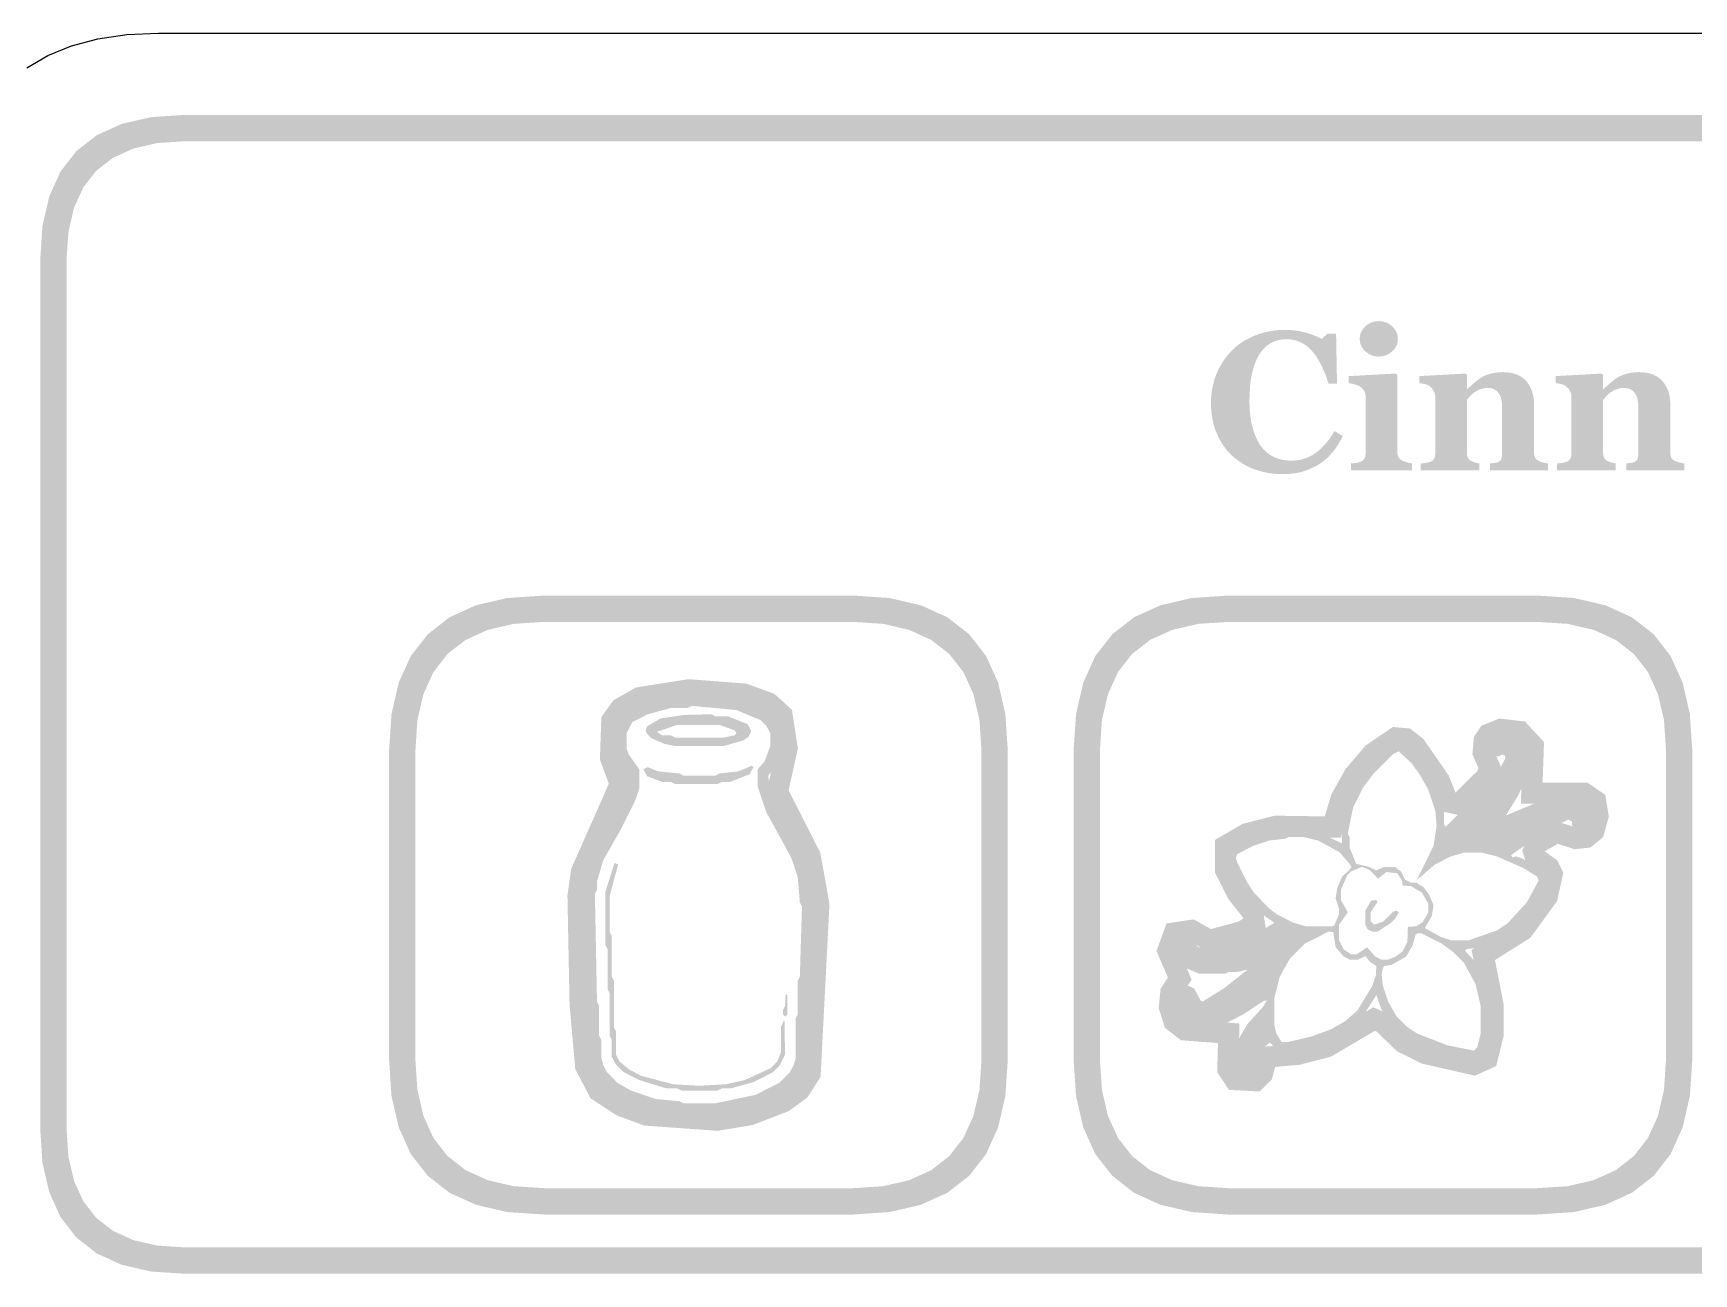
# Model space of a CAD drawing. Header units: millimetres. Extents: x 6 to 441, y 6 to 299.
# Drawn here: x 49.09 to 74.32, y 51.2 to 70.04 of the extents above; entities that cross this region are included whole.
import ezdxf

# ---------------------------------------------------------------- set-up
doc = ezdxf.new("R2010")
doc.units = ezdxf.units.MM
doc.layers.add('CUT', color=1, linetype='Continuous')
doc.layers.add('RASTER', color=7, linetype='Continuous')

msp = doc.modelspace()

# ---------------------------------------------------------------- hatches: boundary and pattern name
at = {"layer": 'RASTER'}
h = msp.add_hatch(color=7, dxfattribs=at)
h.paths.add_polyline_path([(49.2, 66.6), (49.234, 67.116), (49.338, 67.563), (49.509, 67.941), (49.75, 68.25), (50.059, 68.491), (50.438, 68.663), (50.884, 68.766), (51.4, 68.8), (108.6, 68.8), (109.116, 68.766), (109.563, 68.663), (109.941, 68.491), (110.25, 68.25), (110.491, 67.941), (110.663, 67.563), (110.766, 67.116), (110.8, 66.6), (110.8, 53.4), (110.766, 52.884), (110.663, 52.438), (110.491, 52.059), (110.25, 51.75), (109.941, 51.509), (109.563, 51.338), (109.116, 51.234), (108.6, 51.2), (51.4, 51.2), (50.884, 51.234), (50.438, 51.337), (50.059, 51.509), (49.75, 51.75), (49.509, 52.059), (49.338, 52.438), (49.234, 52.884), (49.2, 53.4)])
h.paths.add_polyline_path([(49.6, 66.6), (49.6, 53.4), (49.628, 52.978), (49.713, 52.613), (49.853, 52.303), (50.05, 52.05), (50.303, 51.853), (50.613, 51.712), (50.978, 51.628), (51.4, 51.6), (108.6, 51.6), (109.022, 51.628), (109.387, 51.712), (109.697, 51.853), (109.95, 52.05), (110.147, 52.303), (110.288, 52.613), (110.372, 52.978), (110.4, 53.4), (110.4, 66.6), (110.372, 67.022), (110.288, 67.387), (110.147, 67.697), (109.95, 67.95), (109.697, 68.147), (109.387, 68.288), (109.022, 68.372), (108.6, 68.4), (51.4, 68.4), (50.978, 68.372), (50.613, 68.288), (50.303, 68.147), (50.05, 67.95), (49.853, 67.697), (49.713, 67.387), (49.628, 67.022), (49.6, 66.6)], flags=0)
h = msp.add_hatch(color=7, dxfattribs=at)
h.paths.add_polyline_path([(70.04, 63.4), (69.114, 63.4), (69.114, 63.507), (69.124, 63.508), (69.133, 63.508), (69.142, 63.509), (69.152, 63.51), (69.161, 63.511), (69.17, 63.512), (69.18, 63.513), (69.189, 63.514), (69.198, 63.515), (69.206, 63.517), (69.215, 63.518), (69.223, 63.52), (69.23, 63.522), (69.238, 63.524), (69.245, 63.526), (69.252, 63.529), (69.263, 63.534), (69.273, 63.539), (69.283, 63.544), (69.292, 63.55), (69.299, 63.557), (69.306, 63.564), (69.312, 63.571), (69.318, 63.579), (69.322, 63.588), (69.326, 63.597), (69.329, 63.607), (69.332, 63.618), (69.334, 63.629), (69.335, 63.641), (69.336, 63.653), (69.337, 63.667), (69.337, 64.519), (69.336, 64.532), (69.335, 64.544), (69.333, 64.556), (69.331, 64.567), (69.328, 64.578), (69.323, 64.589), (69.319, 64.599), (69.313, 64.609), (69.307, 64.619), (69.301, 64.628), (69.294, 64.636), (69.287, 64.644), (69.279, 64.652), (69.271, 64.659), (69.263, 64.665), (69.255, 64.671), (69.248, 64.676), (69.24, 64.68), (69.231, 64.684), (69.221, 64.689), (69.211, 64.693), (69.2, 64.697), (69.188, 64.701), (69.175, 64.705), (69.162, 64.709), (69.149, 64.713), (69.136, 64.716), (69.124, 64.718), (69.112, 64.721), (69.1, 64.723), (69.089, 64.724), (69.077, 64.726), (69.077, 64.833), (69.795, 64.871), (69.817, 64.849), (69.817, 63.686), (69.817, 63.673), (69.819, 63.661), (69.82, 63.649), (69.823, 63.638), (69.826, 63.628), (69.829, 63.617), (69.834, 63.608), (69.839, 63.598), (69.845, 63.59), (69.851, 63.582), (69.858, 63.574), (69.866, 63.567), (69.874, 63.561), (69.883, 63.555), (69.892, 63.55), (69.902, 63.545), (69.91, 63.542), (69.917, 63.539), (69.925, 63.536), (69.933, 63.533), (69.941, 63.53), (69.949, 63.527), (69.958, 63.524), (69.967, 63.522), (69.975, 63.519), (69.984, 63.517), (69.993, 63.515), (70.002, 63.513), (70.012, 63.511), (70.021, 63.509), (70.03, 63.508), (70.04, 63.507)])
h.paths.add_polyline_path([(69.826, 65.398), (69.825, 65.371), (69.821, 65.344), (69.814, 65.319), (69.805, 65.295), (69.792, 65.272), (69.778, 65.25), (69.76, 65.228), (69.74, 65.208), (69.718, 65.19), (69.695, 65.174), (69.672, 65.161), (69.647, 65.15), (69.621, 65.141), (69.594, 65.135), (69.566, 65.131), (69.537, 65.13), (69.508, 65.131), (69.48, 65.135), (69.453, 65.141), (69.427, 65.15), (69.402, 65.161), (69.378, 65.174), (69.355, 65.19), (69.333, 65.208), (69.313, 65.228), (69.296, 65.25), (69.281, 65.272), (69.269, 65.295), (69.259, 65.319), (69.253, 65.344), (69.249, 65.371), (69.247, 65.398), (69.249, 65.425), (69.253, 65.452), (69.259, 65.477), (69.269, 65.501), (69.281, 65.525), (69.296, 65.547), (69.313, 65.568), (69.333, 65.588), (69.355, 65.607), (69.378, 65.623), (69.402, 65.637), (69.427, 65.648), (69.453, 65.656), (69.48, 65.663), (69.508, 65.666), (69.537, 65.668), (69.566, 65.666), (69.595, 65.663), (69.622, 65.656), (69.648, 65.648), (69.673, 65.637), (69.696, 65.623), (69.719, 65.607), (69.741, 65.588), (69.761, 65.568), (69.778, 65.547), (69.793, 65.525), (69.805, 65.501), (69.814, 65.477), (69.821, 65.452), (69.825, 65.425), (69.826, 65.398)])
for points in [[(68.074, 63.344), (68.017, 63.345), (67.962, 63.349), (67.907, 63.355), (67.853, 63.363), (67.8, 63.373), (67.748, 63.386), (67.697, 63.401), (67.646, 63.418), (67.597, 63.438), (67.55, 63.459), (67.504, 63.483), (67.46, 63.509), (67.417, 63.537), (67.376, 63.567), (67.337, 63.599), (67.299, 63.633), (67.264, 63.668), (67.23, 63.706), (67.199, 63.745), (67.169, 63.787), (67.142, 63.83), (67.116, 63.876), (67.092, 63.924), (67.071, 63.973), (67.051, 64.025), (67.034, 64.077), (67.02, 64.131), (67.008, 64.186), (66.999, 64.243), (66.992, 64.3), (66.988, 64.359), (66.987, 64.42), (66.988, 64.479), (66.992, 64.538), (66.999, 64.596), (67.008, 64.652), (67.02, 64.708), (67.034, 64.762), (67.052, 64.815), (67.071, 64.867), (67.093, 64.918), (67.118, 64.967), (67.144, 65.014), (67.173, 65.059), (67.203, 65.103), (67.236, 65.145), (67.271, 65.185), (67.308, 65.224), (67.346, 65.26), (67.386, 65.294), (67.428, 65.325), (67.472, 65.355), (67.518, 65.383), (67.566, 65.408), (67.615, 65.432), (67.667, 65.453), (67.72, 65.472), (67.773, 65.489), (67.828, 65.503), (67.884, 65.514), (67.94, 65.523), (67.997, 65.529), (68.056, 65.533), (68.115, 65.534), (68.158, 65.534), (68.199, 65.532), (68.24, 65.528), (68.28, 65.524), (68.319, 65.518), (68.357, 65.511), (68.394, 65.502), (68.43, 65.493), (68.465, 65.482), (68.498, 65.471), (68.53, 65.46), (68.561, 65.448), (68.59, 65.436), (68.618, 65.424), (68.645, 65.411), (68.67, 65.398), (68.761, 65.479), (68.888, 65.479), (68.902, 64.72), (68.773, 64.72), (68.745, 64.804), (68.715, 64.882), (68.684, 64.954), (68.652, 65.021), (68.618, 65.082), (68.583, 65.137), (68.547, 65.186), (68.509, 65.23), (68.47, 65.268), (68.428, 65.301), (68.384, 65.329), (68.338, 65.352), (68.29, 65.369), (68.24, 65.382), (68.188, 65.39), (68.134, 65.392), (68.067, 65.388), (68.005, 65.377), (67.946, 65.358), (67.892, 65.332), (67.841, 65.297), (67.795, 65.256), (67.753, 65.207), (67.715, 65.15), (67.681, 65.086), (67.652, 65.016), (67.628, 64.94), (67.607, 64.858), (67.592, 64.77), (67.581, 64.676), (67.574, 64.576), (67.572, 64.469), (67.572, 64.409), (67.575, 64.35), (67.578, 64.294), (67.584, 64.24), (67.591, 64.188), (67.599, 64.139), (67.609, 64.092), (67.621, 64.047), (67.633, 64.004), (67.647, 63.963), (67.662, 63.925), (67.677, 63.889), (67.694, 63.855), (67.711, 63.822), (67.729, 63.793), (67.749, 63.765), (67.771, 63.738), (67.793, 63.713), (67.817, 63.69), (67.841, 63.668), (67.867, 63.649), (67.894, 63.631), (67.921, 63.615), (67.949, 63.601), (67.979, 63.589), (68.009, 63.579), (68.04, 63.57), (68.071, 63.562), (68.104, 63.557), (68.137, 63.553), (68.171, 63.55), (68.206, 63.549), (68.256, 63.551), (68.306, 63.556), (68.353, 63.565), (68.4, 63.577), (68.445, 63.593), (68.488, 63.612), (68.53, 63.635), (68.571, 63.661), (68.611, 63.69), (68.65, 63.724), (68.688, 63.76), (68.725, 63.801), (68.761, 63.845), (68.796, 63.892), (68.83, 63.943), (68.864, 63.998), (68.99, 63.921), (68.973, 63.89), (68.957, 63.859), (68.94, 63.829), (68.922, 63.799), (68.904, 63.771), (68.885, 63.743), (68.866, 63.717), (68.846, 63.691), (68.825, 63.666), (68.804, 63.642), (68.782, 63.618), (68.759, 63.596), (68.736, 63.575), (68.711, 63.554), (68.686, 63.534), (68.66, 63.516), (68.631, 63.496), (68.601, 63.478), (68.57, 63.46), (68.538, 63.444), (68.506, 63.429), (68.473, 63.415), (68.439, 63.402), (68.404, 63.39), (68.369, 63.379), (68.331, 63.37), (68.292, 63.362), (68.252, 63.356), (68.21, 63.351), (68.166, 63.347), (68.121, 63.345), (68.074, 63.344)], [(72.108, 63.4), (71.226, 63.4), (71.226, 63.507), (71.233, 63.508), (71.241, 63.508), (71.249, 63.509), (71.257, 63.51), (71.266, 63.511), (71.275, 63.512), (71.284, 63.513), (71.294, 63.514), (71.303, 63.515), (71.312, 63.517), (71.321, 63.518), (71.328, 63.52), (71.336, 63.522), (71.342, 63.524), (71.348, 63.526), (71.354, 63.529), (71.361, 63.533), (71.368, 63.538), (71.374, 63.543), (71.38, 63.549), (71.385, 63.555), (71.39, 63.561), (71.394, 63.568), (71.398, 63.576), (71.401, 63.584), (71.403, 63.593), (71.406, 63.603), (71.408, 63.614), (71.409, 63.626), (71.41, 63.638), (71.411, 63.652), (71.411, 63.667), (71.411, 64.352), (71.41, 64.388), (71.407, 64.422), (71.403, 64.454), (71.397, 64.483), (71.389, 64.51), (71.38, 64.535), (71.369, 64.557), (71.356, 64.577), (71.341, 64.595), (71.325, 64.61), (71.307, 64.623), (71.288, 64.634), (71.267, 64.642), (71.244, 64.648), (71.22, 64.651), (71.194, 64.652), (71.18, 64.652), (71.165, 64.651), (71.151, 64.65), (71.138, 64.648), (71.124, 64.646), (71.111, 64.643), (71.098, 64.639), (71.085, 64.635), (71.072, 64.63), (71.06, 64.625), (71.047, 64.619), (71.035, 64.613), (71.023, 64.607), (71.01, 64.599), (70.998, 64.592), (70.986, 64.584), (70.976, 64.576), (70.966, 64.569), (70.957, 64.561), (70.948, 64.554), (70.94, 64.546), (70.932, 64.539), (70.925, 64.531), (70.918, 64.524), (70.912, 64.516), (70.906, 64.509), (70.9, 64.501), (70.894, 64.495), (70.889, 64.488), (70.884, 64.482), (70.879, 64.475), (70.875, 64.469), (70.875, 63.683), (70.875, 63.67), (70.876, 63.658), (70.877, 63.647), (70.878, 63.636), (70.88, 63.625), (70.883, 63.615), (70.886, 63.606), (70.889, 63.597), (70.893, 63.589), (70.898, 63.581), (70.903, 63.574), (70.909, 63.567), (70.915, 63.561), (70.922, 63.555), (70.93, 63.55), (70.938, 63.545), (70.944, 63.542), (70.95, 63.539), (70.957, 63.536), (70.964, 63.533), (70.972, 63.53), (70.979, 63.527), (70.988, 63.524), (70.996, 63.522), (71.005, 63.519), (71.014, 63.517), (71.022, 63.515), (71.031, 63.513), (71.04, 63.511), (71.048, 63.509), (71.057, 63.508), (71.065, 63.507), (71.065, 63.4), (70.175, 63.4), (70.175, 63.507), (70.184, 63.508), (70.193, 63.509), (70.202, 63.509), (70.211, 63.51), (70.221, 63.511), (70.23, 63.513), (70.239, 63.514), (70.249, 63.515), (70.258, 63.516), (70.267, 63.518), (70.275, 63.519), (70.283, 63.521), (70.291, 63.523), (70.298, 63.525), (70.305, 63.527), (70.312, 63.529), (70.324, 63.533), (70.334, 63.538), (70.343, 63.543), (70.352, 63.549), (70.359, 63.556), (70.366, 63.563), (70.372, 63.571), (70.377, 63.579), (70.381, 63.587), (70.384, 63.597), (70.387, 63.607), (70.39, 63.618), (70.392, 63.629), (70.393, 63.641), (70.394, 63.653), (70.394, 63.667), (70.394, 64.519), (70.394, 64.53), (70.393, 64.542), (70.391, 64.553), (70.388, 64.564), (70.385, 64.575), (70.381, 64.586), (70.376, 64.597), (70.371, 64.608), (70.365, 64.619), (70.358, 64.629), (70.351, 64.639), (70.344, 64.648), (70.336, 64.657), (70.327, 64.665), (70.319, 64.673), (70.309, 64.68), (70.303, 64.685), (70.295, 64.689), (70.288, 64.693), (70.279, 64.696), (70.271, 64.7), (70.262, 64.703), (70.253, 64.707), (70.243, 64.71), (70.232, 64.712), (70.222, 64.715), (70.211, 64.717), (70.2, 64.719), (70.189, 64.721), (70.178, 64.723), (70.166, 64.724), (70.154, 64.726), (70.154, 64.833), (70.853, 64.871), (70.875, 64.849), (70.875, 64.636), (70.881, 64.636), (70.891, 64.646), (70.902, 64.656), (70.914, 64.666), (70.926, 64.677), (70.939, 64.688), (70.952, 64.699), (70.966, 64.712), (70.98, 64.724), (70.995, 64.737), (71.009, 64.749), (71.023, 64.76), (71.037, 64.771), (71.05, 64.781), (71.063, 64.79), (71.076, 64.799), (71.089, 64.808), (71.103, 64.816), (71.118, 64.825), (71.134, 64.833), (71.151, 64.84), (71.17, 64.848), (71.189, 64.855), (71.209, 64.861), (71.231, 64.868), (71.253, 64.874), (71.275, 64.879), (71.298, 64.883), (71.322, 64.886), (71.345, 64.889), (71.369, 64.891), (71.393, 64.892), (71.418, 64.893), (71.476, 64.891), (71.53, 64.884), (71.581, 64.874), (71.627, 64.859), (71.67, 64.84), (71.709, 64.816), (71.745, 64.789), (71.776, 64.757), (71.804, 64.722), (71.829, 64.684), (71.849, 64.643), (71.866, 64.6), (71.879, 64.553), (71.888, 64.504), (71.894, 64.452), (71.896, 64.398), (71.896, 63.68), (71.896, 63.667), (71.897, 63.654), (71.898, 63.642), (71.9, 63.631), (71.902, 63.621), (71.905, 63.611), (71.908, 63.602), (71.912, 63.593), (71.916, 63.586), (71.922, 63.578), (71.928, 63.571), (71.935, 63.564), (71.943, 63.558), (71.952, 63.552), (71.961, 63.547), (71.972, 63.542), (71.978, 63.54), (71.984, 63.537), (71.991, 63.534), (71.998, 63.532), (72.006, 63.529), (72.013, 63.527), (72.021, 63.524), (72.03, 63.522), (72.039, 63.519), (72.048, 63.517), (72.057, 63.515), (72.067, 63.513), (72.077, 63.511), (72.087, 63.509), (72.097, 63.508), (72.108, 63.507)], [(74.178, 63.4), (73.296, 63.4), (73.296, 63.507), (73.303, 63.508), (73.311, 63.508), (73.319, 63.509), (73.327, 63.51), (73.336, 63.511), (73.344, 63.512), (73.354, 63.513), (73.364, 63.514), (73.373, 63.515), (73.382, 63.517), (73.391, 63.518), (73.398, 63.52), (73.406, 63.522), (73.412, 63.524), (73.418, 63.526), (73.424, 63.529), (73.431, 63.533), (73.438, 63.538), (73.444, 63.543), (73.45, 63.549), (73.455, 63.555), (73.46, 63.561), (73.464, 63.568), (73.468, 63.576), (73.471, 63.584), (73.473, 63.593), (73.476, 63.603), (73.477, 63.614), (73.479, 63.626), (73.48, 63.638), (73.481, 63.652), (73.481, 63.667), (73.481, 64.352), (73.48, 64.388), (73.477, 64.422), (73.473, 64.454), (73.467, 64.483), (73.459, 64.51), (73.45, 64.535), (73.439, 64.557), (73.426, 64.577), (73.411, 64.595), (73.395, 64.61), (73.377, 64.623), (73.358, 64.634), (73.337, 64.642), (73.314, 64.648), (73.29, 64.651), (73.264, 64.652), (73.249, 64.652), (73.235, 64.651), (73.221, 64.65), (73.207, 64.648), (73.194, 64.646), (73.181, 64.643), (73.168, 64.639), (73.155, 64.635), (73.142, 64.63), (73.13, 64.625), (73.117, 64.619), (73.105, 64.613), (73.092, 64.607), (73.08, 64.599), (73.068, 64.592), (73.056, 64.584), (73.046, 64.576), (73.036, 64.569), (73.026, 64.561), (73.018, 64.554), (73.009, 64.546), (73.002, 64.539), (72.994, 64.531), (72.988, 64.524), (72.982, 64.516), (72.975, 64.509), (72.97, 64.501), (72.964, 64.495), (72.959, 64.488), (72.954, 64.482), (72.949, 64.475), (72.945, 64.469), (72.945, 63.683), (72.945, 63.67), (72.945, 63.658), (72.947, 63.647), (72.948, 63.636), (72.95, 63.625), (72.953, 63.615), (72.956, 63.606), (72.959, 63.597), (72.963, 63.589), (72.968, 63.581), (72.973, 63.574), (72.979, 63.567), (72.985, 63.561), (72.992, 63.555), (72.999, 63.55), (73.008, 63.545), (73.014, 63.542), (73.02, 63.539), (73.027, 63.536), (73.034, 63.533), (73.041, 63.53), (73.049, 63.527), (73.058, 63.524), (73.066, 63.522), (73.075, 63.519), (73.084, 63.517), (73.092, 63.515), (73.101, 63.513), (73.11, 63.511), (73.118, 63.509), (73.127, 63.508), (73.135, 63.507), (73.135, 63.4), (72.244, 63.4), (72.244, 63.507), (72.254, 63.508), (72.263, 63.509), (72.272, 63.509), (72.281, 63.51), (72.29, 63.511), (72.3, 63.513), (72.309, 63.514), (72.318, 63.515), (72.328, 63.516), (72.336, 63.518), (72.345, 63.519), (72.353, 63.521), (72.361, 63.523), (72.368, 63.525), (72.375, 63.527), (72.382, 63.529), (72.393, 63.533), (72.404, 63.538), (72.413, 63.543), (72.422, 63.549), (72.429, 63.556), (72.436, 63.563), (72.442, 63.571), (72.447, 63.579), (72.451, 63.587), (72.454, 63.597), (72.457, 63.607), (72.46, 63.618), (72.462, 63.629), (72.463, 63.641), (72.464, 63.653), (72.464, 63.667), (72.464, 64.519), (72.464, 64.53), (72.463, 64.542), (72.461, 64.553), (72.458, 64.564), (72.455, 64.575), (72.451, 64.586), (72.446, 64.597), (72.441, 64.608), (72.435, 64.619), (72.428, 64.629), (72.421, 64.639), (72.414, 64.648), (72.406, 64.657), (72.397, 64.665), (72.388, 64.673), (72.379, 64.68), (72.372, 64.685), (72.365, 64.689), (72.357, 64.693), (72.349, 64.696), (72.341, 64.7), (72.332, 64.703), (72.322, 64.707), (72.313, 64.71), (72.302, 64.712), (72.292, 64.715), (72.281, 64.717), (72.27, 64.719), (72.259, 64.721), (72.248, 64.723), (72.236, 64.724), (72.224, 64.726), (72.224, 64.833), (72.923, 64.871), (72.945, 64.849), (72.945, 64.636), (72.95, 64.636), (72.961, 64.646), (72.972, 64.656), (72.984, 64.666), (72.996, 64.677), (73.009, 64.688), (73.022, 64.699), (73.036, 64.712), (73.05, 64.724), (73.065, 64.737), (73.079, 64.749), (73.093, 64.76), (73.106, 64.771), (73.12, 64.781), (73.133, 64.79), (73.146, 64.799), (73.158, 64.808), (73.173, 64.816), (73.188, 64.825), (73.204, 64.833), (73.221, 64.84), (73.239, 64.848), (73.259, 64.855), (73.279, 64.861), (73.301, 64.868), (73.323, 64.874), (73.345, 64.879), (73.368, 64.883), (73.391, 64.886), (73.415, 64.889), (73.439, 64.891), (73.463, 64.892), (73.488, 64.893), (73.546, 64.891), (73.6, 64.884), (73.65, 64.874), (73.697, 64.859), (73.74, 64.84), (73.779, 64.816), (73.814, 64.789), (73.846, 64.757), (73.874, 64.722), (73.898, 64.684), (73.919, 64.643), (73.936, 64.6), (73.949, 64.553), (73.958, 64.504), (73.964, 64.452), (73.966, 64.398), (73.966, 63.68), (73.966, 63.667), (73.967, 63.654), (73.968, 63.642), (73.97, 63.631), (73.972, 63.621), (73.975, 63.611), (73.978, 63.602), (73.982, 63.593), (73.986, 63.586), (73.991, 63.578), (73.998, 63.571), (74.005, 63.564), (74.013, 63.558), (74.022, 63.552), (74.031, 63.547), (74.042, 63.542), (74.048, 63.54), (74.054, 63.537), (74.061, 63.534), (74.068, 63.532), (74.075, 63.529), (74.083, 63.527), (74.091, 63.524), (74.1, 63.522), (74.108, 63.519), (74.117, 63.517), (74.127, 63.515), (74.136, 63.513), (74.146, 63.511), (74.157, 63.509), (74.167, 63.508), (74.178, 63.507)]]:
    msp.add_hatch(color=7, dxfattribs=at).paths.add_polyline_path(points)
h = msp.add_hatch(color=7, dxfattribs=at)
h.paths.add_polyline_path([(54.5, 59.15), (54.537, 59.701), (54.647, 60.178), (54.83, 60.582), (55.088, 60.912), (55.418, 61.17), (55.822, 61.353), (56.299, 61.463), (56.85, 61.5), (61.55, 61.5), (62.101, 61.463), (62.578, 61.353), (62.982, 61.17), (63.312, 60.913), (63.57, 60.582), (63.753, 60.178), (63.863, 59.701), (63.9, 59.15), (63.9, 54.45), (63.863, 53.899), (63.753, 53.422), (63.57, 53.018), (63.313, 52.687), (62.982, 52.43), (62.578, 52.247), (62.101, 52.137), (61.55, 52.1), (56.85, 52.1), (56.299, 52.137), (55.822, 52.247), (55.418, 52.43), (55.088, 52.688), (54.83, 53.018), (54.647, 53.422), (54.537, 53.899), (54.5, 54.45)])
h.paths.add_polyline_path([(54.9, 59.15), (54.9, 54.45), (54.93, 53.993), (55.022, 53.597), (55.174, 53.262), (55.388, 52.988), (55.662, 52.774), (55.997, 52.622), (56.393, 52.53), (56.85, 52.5), (61.55, 52.5), (62.007, 52.53), (62.403, 52.622), (62.738, 52.774), (63.012, 52.988), (63.226, 53.262), (63.378, 53.597), (63.47, 53.993), (63.5, 54.45), (63.5, 59.15), (63.47, 59.607), (63.378, 60.003), (63.226, 60.338), (63.012, 60.612), (62.738, 60.826), (62.403, 60.978), (62.007, 61.07), (61.55, 61.1), (56.85, 61.1), (56.393, 61.07), (55.997, 60.978), (55.662, 60.826), (55.387, 60.613), (55.174, 60.338), (55.022, 60.003), (54.93, 59.607), (54.9, 59.15)], flags=0)
h = msp.add_hatch(color=7, dxfattribs=at)
h.paths.add_polyline_path([(64.9, 59.15), (64.937, 59.701), (65.047, 60.178), (65.23, 60.582), (65.488, 60.912), (65.818, 61.17), (66.222, 61.353), (66.699, 61.463), (67.25, 61.5), (71.95, 61.5), (72.501, 61.463), (72.978, 61.353), (73.382, 61.17), (73.712, 60.913), (73.97, 60.582), (74.153, 60.178), (74.263, 59.701), (74.3, 59.15), (74.3, 54.45), (74.263, 53.899), (74.153, 53.422), (73.97, 53.018), (73.713, 52.687), (73.382, 52.43), (72.978, 52.247), (72.501, 52.137), (71.95, 52.1), (67.25, 52.1), (66.699, 52.137), (66.222, 52.247), (65.818, 52.43), (65.488, 52.688), (65.23, 53.018), (65.047, 53.422), (64.937, 53.899), (64.9, 54.45)])
h.paths.add_polyline_path([(65.3, 59.15), (65.3, 54.45), (65.33, 53.993), (65.422, 53.597), (65.574, 53.262), (65.788, 52.988), (66.062, 52.774), (66.397, 52.622), (66.793, 52.53), (67.25, 52.5), (71.95, 52.5), (72.407, 52.53), (72.803, 52.622), (73.138, 52.774), (73.413, 52.988), (73.626, 53.262), (73.778, 53.597), (73.87, 53.993), (73.9, 54.45), (73.9, 59.15), (73.87, 59.607), (73.778, 60.003), (73.626, 60.338), (73.413, 60.612), (73.138, 60.826), (72.803, 60.978), (72.407, 61.07), (71.95, 61.1), (67.25, 61.1), (66.793, 61.07), (66.397, 60.978), (66.062, 60.826), (65.788, 60.613), (65.574, 60.338), (65.422, 60.003), (65.33, 59.607), (65.3, 59.15)], flags=0)
h = msp.add_hatch(color=7, dxfattribs=at)
h.paths.add_polyline_path([(59.046, 60.23), (59.928, 60.163), (60.354, 60.007), (60.621, 59.765), (60.711, 59.178), (60.57, 58.543), (61.052, 57.594), (61.191, 56.817), (61.056, 54.191), (60.853, 53.876), (60.571, 53.67), (60.026, 53.46), (59.497, 53.371), (58.376, 53.451), (57.962, 53.603), (57.562, 53.864), (57.329, 54.308), (57.242, 55.289), (57.21, 56.945), (57.266, 57.346), (57.839, 58.643), (57.703, 59.009), (57.725, 59.655), (57.909, 59.909), (58.25, 60.104)])
h.paths.add_polyline_path([(59.059, 59.908), (58.358, 59.797), (58.128, 59.665), (58.042, 59.546), (58.025, 59.062), (58.185, 58.632), (57.576, 57.257), (57.53, 56.926), (57.562, 55.307), (57.642, 54.4), (57.807, 54.086), (58.107, 53.891), (58.444, 53.767), (59.481, 53.693), (59.941, 53.771), (60.417, 53.953), (60.616, 54.1), (60.741, 54.292), (60.869, 56.797), (60.745, 57.491), (60.232, 58.501), (60.386, 59.189), (60.322, 59.604), (60.185, 59.728), (59.859, 59.847), (59.059, 59.908)], flags=0)
h = msp.add_hatch(color=7, dxfattribs=at)
h.paths.add_polyline_path([(58.856, 59.976), (59.521, 59.986), (59.585, 59.954), (59.714, 59.954), (60.067, 59.858), (60.301, 59.739), (60.366, 59.674), (60.452, 59.504), (60.484, 59.28), (60.452, 59.215), (60.452, 59.055), (60.366, 58.885), (60.26, 58.766), (60.292, 58.509), (60.475, 58.114), (60.838, 57.449), (60.934, 57), (60.934, 55.972), (60.902, 55.908), (60.902, 55.234), (60.87, 55.17), (60.87, 54.495), (60.838, 54.335), (60.751, 54.165), (60.526, 53.94), (60.067, 53.725), (59.65, 53.628), (59.425, 53.628), (59.361, 53.596), (59.039, 53.596), (58.975, 53.628), (58.558, 53.66), (58.237, 53.757), (57.874, 53.94), (57.681, 54.132), (57.595, 54.303), (57.53, 54.559), (57.498, 55.523), (57.466, 55.587), (57.466, 57.096), (57.595, 57.546), (58.076, 58.445), (58.14, 58.669), (58.131, 58.788), (58.034, 58.885), (57.948, 59.055), (57.916, 59.408), (58.034, 59.674), (58.163, 59.771), (58.526, 59.922)])
h.paths.add_polyline_path([(59.104, 59.825), (59.039, 59.793), (58.783, 59.793), (58.429, 59.697), (58.195, 59.578), (58.108, 59.408), (58.108, 59.183), (58.14, 59.087), (58.301, 58.862), (58.301, 58.573), (58.237, 58.38), (58.034, 57.973), (57.755, 57.481), (57.659, 57.16), (57.659, 57.032), (57.627, 56.968), (57.659, 55.33), (57.691, 55.266), (57.691, 54.816), (57.723, 54.752), (57.723, 54.495), (57.755, 54.367), (57.81, 54.261), (57.97, 54.1), (58.173, 53.982), (58.558, 53.853), (58.911, 53.821), (58.975, 53.789), (59.457, 53.789), (60.067, 53.917), (60.43, 54.1), (60.59, 54.261), (60.645, 54.367), (60.677, 54.463), (60.677, 55.073), (60.709, 55.137), (60.709, 55.651), (60.741, 55.715), (60.773, 56.775), (60.741, 56.839), (60.709, 57.225), (60.613, 57.514), (60.227, 58.22), (60.099, 58.605), (60.099, 58.862), (60.205, 58.981), (60.292, 59.215), (60.292, 59.408), (60.237, 59.514), (60.141, 59.61), (59.778, 59.761)], flags=0)
h.paths.add_polyline_path([(58.985, 59.687), (59.393, 59.697), (59.457, 59.665), (59.65, 59.665), (59.948, 59.546), (60.003, 59.44), (59.961, 59.353), (59.884, 59.302), (59.585, 59.215), (58.847, 59.215), (58.686, 59.247), (58.484, 59.334), (58.42, 59.398), (58.397, 59.44), (58.42, 59.514), (58.622, 59.633)], flags=0)
h.paths.add_polyline_path([(58.879, 59.536), (58.567, 59.43), (58.654, 59.376), (58.783, 59.376), (58.847, 59.344), (59.585, 59.344), (59.746, 59.376), (59.778, 59.408), (59.755, 59.45), (59.521, 59.536)], flags=0)
h.paths.add_polyline_path([(60.012, 58.917), (60.035, 58.894), (59.98, 58.788), (59.682, 58.669), (59.553, 58.669), (59.489, 58.637), (58.847, 58.637), (58.783, 58.669), (58.654, 58.669), (58.42, 58.756), (58.365, 58.862), (58.429, 58.894), (58.59, 58.83), (58.911, 58.798), (58.975, 58.766), (59.457, 58.766), (59.521, 58.798), (59.81, 58.83)], flags=0)
h.paths.add_polyline_path([(57.925, 57.44), (57.98, 57.417), (57.851, 56.936), (57.851, 56.39), (57.884, 56.325), (57.884, 55.715), (57.916, 55.651), (57.916, 54.945), (57.948, 54.881), (57.948, 54.527), (58.002, 54.421), (58.163, 54.293), (58.333, 54.206), (58.815, 54.078), (59.21, 54.055), (59.617, 54.078), (59.906, 54.142), (60.301, 54.325), (60.398, 54.421), (60.452, 54.559), (60.452, 54.945), (60.507, 55.064), (60.516, 54.527), (60.43, 54.357), (60.333, 54.261), (60.035, 54.11), (59.682, 54.014), (59.553, 54.014), (59.489, 53.982), (58.943, 53.982), (58.879, 54.014), (58.718, 54.014), (58.301, 54.142), (58.067, 54.261), (57.938, 54.389), (57.884, 54.495), (57.884, 54.752), (57.851, 54.816), (57.851, 55.459), (57.819, 55.523), (57.819, 56.133), (57.787, 56.197), (57.787, 57)], flags=0)
h.paths.add_polyline_path([(60.526, 55.449), (60.549, 55.426), (60.549, 55.137), (60.516, 55.105), (60.484, 55.137), (60.484, 55.202), (60.516, 55.266)], flags=0)
h = msp.add_hatch(color=7, dxfattribs=at)
h.paths.add_polyline_path([(71.368, 59.633), (71.757, 59.587), (72.047, 59.275), (72.026, 58.659), (72.708, 58.659), (72.978, 58.473), (73.032, 58.142), (72.945, 57.831), (72.751, 57.673), (72.511, 57.648), (72.257, 57.73), (72.061, 57.617), (72.057, 57.607), (72.054, 57.617), (72.244, 57.482), (72.34, 57.29), (72.246, 56.861), (71.839, 56.302), (71.302, 55.964), (71.433, 55.296), (71.433, 54.809), (71.319, 54.353), (70.997, 54.209), (70.19, 54.392), (69.814, 54.579), (69.506, 54.876), (69.477, 54.889), (68.807, 54.496), (68.328, 54.373), (67.962, 54.341), (67.913, 54.156), (67.726, 53.969), (67.261, 53.992), (67.082, 54.261), (67.093, 54.704), (66.53, 54.747), (66.287, 54.935), (66.193, 55.237), (66.221, 55.526), (66.332, 55.697), (66.16, 56.103), (66.312, 56.52), (66.723, 56.582), (66.988, 56.435), (67.404, 56.548), (67.475, 56.593), (67.471, 56.615), (67.252, 56.889), (67.049, 57.292), (67.049, 57.789), (67.466, 58.032), (67.953, 58.157), (68.717, 58.146), (68.815, 58.477), (69.031, 58.865), (69.337, 59.223), (69.75, 59.504), (70.011, 59.481), (70.216, 59.32), (70.599, 58.767), (70.703, 58.504), (70.699, 58.505), (71.036, 58.837), (71.05, 58.884), (70.959, 59.089), (70.982, 59.352), (71.095, 59.522)])
h.paths.add_polyline_path([(71.412, 59.306), (71.307, 59.263), (71.293, 59.242), (71.285, 59.143), (71.39, 58.907), (71.319, 58.667), (70.8, 58.154), (70.467, 58.229), (70.315, 58.615), (69.98, 59.098), (69.888, 59.171), (69.836, 59.175), (69.552, 58.983), (69.295, 58.681), (69.112, 58.352), (68.955, 57.822), (67.991, 57.837), (67.589, 57.733), (67.369, 57.605), (67.369, 57.368), (67.522, 57.063), (67.776, 56.747), (67.82, 56.435), (67.535, 56.251), (66.946, 56.093), (66.663, 56.249), (66.548, 56.232), (66.504, 56.111), (66.693, 55.666), (66.532, 55.418), (66.518, 55.27), (66.563, 55.126), (66.65, 55.059), (67.42, 55.001), (67.405, 54.354), (67.438, 54.304), (67.601, 54.296), (67.626, 54.321), (67.71, 54.641), (68.274, 54.689), (68.684, 54.795), (69.454, 55.247), (69.686, 55.147), (70, 54.844), (70.298, 54.696), (70.964, 54.545), (71.046, 54.581), (71.113, 54.848), (71.113, 55.265), (70.946, 56.118), (71.616, 56.54), (71.948, 56.995), (72.003, 57.248), (71.993, 57.268), (71.779, 57.42), (71.717, 57.627), (71.809, 57.84), (72.219, 58.078), (72.545, 57.973), (72.623, 57.981), (72.664, 58.014), (72.704, 58.16), (72.684, 58.287), (72.608, 58.339), (71.695, 58.339), (71.722, 59.154), (71.603, 59.283), (71.412, 59.306)], flags=0)
h = msp.add_hatch(color=7, dxfattribs=at)
h.paths.add_polyline_path([(71.414, 59.393), (71.566, 59.401), (71.653, 59.355), (71.76, 59.276), (71.831, 59.135), (71.831, 58.895), (71.805, 58.789), (71.653, 58.462), (71.467, 58.159), (72.017, 58.39), (72.363, 58.47), (72.576, 58.444), (72.716, 58.372), (72.77, 58.319), (72.815, 58.204), (72.754, 58), (72.663, 57.904), (72.629, 57.885), (72.488, 57.904), (72.469, 58.071), (72.416, 58.098), (72.063, 57.92), (71.547, 57.558), (71.573, 57.521), (71.619, 57.54), (71.698, 57.513), (71.946, 57.388), (72.079, 57.282), (72.097, 57.168), (72.044, 57.035), (71.946, 56.841), (71.813, 56.655), (71.547, 56.389), (71.3, 56.237), (71.087, 56.158), (70.874, 56.131), (70.848, 56.104), (70.962, 55.98), (71.087, 55.732), (71.193, 55.307), (71.193, 54.802), (71.095, 54.502), (71.007, 54.456), (70.795, 54.483), (70.236, 54.642), (69.989, 54.767), (69.67, 55.06), (69.572, 55.227), (69.5, 55.432), (69.261, 55.06), (68.995, 54.874), (68.695, 54.722), (68.163, 54.589), (68.004, 54.589), (67.879, 54.714), (67.756, 54.597), (67.685, 54.483), (67.711, 54.377), (67.693, 54.262), (67.552, 54.164), (67.411, 54.209), (67.313, 54.35), (67.313, 54.536), (67.366, 54.696), (67.544, 54.996), (67.772, 55.246), (67.836, 55.352), (67.783, 55.342), (67.48, 55.14), (67.233, 55.015), (66.967, 54.935), (66.728, 54.935), (66.56, 55.007), (66.454, 55.14), (66.409, 55.28), (66.454, 55.448), (66.497, 55.512), (66.568, 55.546), (66.648, 55.573), (66.736, 55.528), (66.826, 55.352), (66.861, 55.334), (67.188, 55.538), (67.544, 55.82), (67.392, 55.785), (67.259, 55.785), (67.206, 55.759), (66.808, 55.759), (66.507, 55.884), (66.409, 56.051), (66.409, 56.184), (66.454, 56.272), (66.534, 56.352), (66.621, 56.37), (66.709, 56.325), (66.773, 56.176), (66.808, 56.158), (66.94, 56.158), (67.339, 56.264), (67.818, 56.45), (67.95, 56.53), (67.81, 56.628), (67.597, 56.841), (67.464, 57.027), (67.366, 57.194), (67.259, 57.46), (67.278, 57.628), (67.411, 57.734), (67.578, 57.806), (67.818, 57.885), (68.083, 57.939), (68.456, 57.939), (68.721, 57.859), (68.979, 57.734), (68.961, 58.098), (69.04, 58.364), (69.165, 58.611), (69.272, 58.771), (69.564, 59.09), (69.838, 59.268), (69.952, 59.222), (70.058, 59.116), (70.324, 58.744), (70.502, 58.337), (70.529, 58.231), (70.529, 58.018), (70.555, 57.992), (71.175, 58.595), (71.387, 58.888), (71.459, 59.028), (71.451, 59.074), (71.406, 59.082), (71.353, 59.055), (71.239, 59.074), (71.193, 59.135), (71.193, 59.214), (71.265, 59.329)])
h.paths.add_polyline_path([(69.838, 59.135), (69.75, 59.09), (69.458, 58.797), (69.298, 58.584), (69.147, 58.284), (69.067, 57.885), (69.093, 57.832), (69.093, 57.673), (69.192, 57.426), (69.386, 57.38), (69.492, 57.327), (69.625, 57.38), (69.785, 57.38), (69.872, 57.309), (69.936, 57.186), (70.024, 57.141), (70.104, 57.141), (70.218, 57.069), (70.298, 56.963), (70.369, 56.796), (70.343, 56.636), (70.236, 56.45), (70.476, 56.317), (70.635, 56.264), (70.901, 56.264), (71.334, 56.415), (71.494, 56.522), (71.786, 56.841), (71.964, 57.168), (71.946, 57.229), (71.733, 57.362), (71.326, 57.54), (71.114, 57.593), (70.821, 57.593), (70.635, 57.54), (70.388, 57.415), (70.112, 57.176), (70.369, 57.699), (70.415, 58), (70.396, 58.231), (70.29, 58.55), (70.165, 58.771), (70.032, 58.957)], flags=0)
h.paths.add_polyline_path([(68.163, 57.832), (68.11, 57.806), (67.871, 57.779), (67.632, 57.699), (67.384, 57.574), (67.366, 57.513), (67.392, 57.434), (67.544, 57.133), (67.65, 56.974), (67.889, 56.734), (67.996, 56.655), (68.243, 56.53), (68.429, 56.477), (68.828, 56.477), (68.862, 56.495), (68.934, 56.663), (68.934, 56.742), (68.881, 56.902), (68.907, 57.061), (68.979, 57.229), (69.101, 57.346), (69.12, 57.38), (69.101, 57.415), (68.942, 57.601), (68.615, 57.779), (68.402, 57.832)], flags=0)
h.paths.add_polyline_path([(69.28, 57.38), (69.112, 57.309), (69.059, 57.255), (68.961, 57.035), (68.961, 56.875), (69.067, 56.689), (68.934, 56.503), (68.934, 56.264), (69.006, 56.123), (69.12, 56.051), (69.2, 56.051), (69.359, 56.158), (69.484, 56.017), (69.572, 55.972), (69.678, 55.972), (69.793, 56.017), (69.899, 56.096), (69.971, 56.237), (69.979, 56.469), (70.104, 56.477), (70.202, 56.538), (70.29, 56.689), (70.29, 56.822), (70.191, 56.99), (70.024, 57.088), (69.899, 57.096), (69.891, 57.168), (69.819, 57.282), (69.652, 57.301), (69.527, 57.202), (69.394, 57.335)], flags=0)
h.paths.add_polyline_path([(69.42, 56.867), (69.492, 56.875), (69.519, 56.849), (69.412, 56.689), (69.412, 56.556), (69.466, 56.503), (69.606, 56.548), (69.75, 56.697), (69.811, 56.716), (69.838, 56.689), (69.793, 56.602), (69.713, 56.522), (69.519, 56.397), (69.439, 56.397), (69.367, 56.431), (69.333, 56.503), (69.333, 56.716)], flags=0)
h.paths.add_polyline_path([(68.775, 56.397), (68.421, 56.219), (68.182, 55.98), (68.03, 55.706), (67.95, 55.387), (67.95, 54.988), (67.977, 54.855), (68.057, 54.722), (68.163, 54.722), (68.509, 54.802), (68.801, 54.908), (69.022, 55.033), (69.208, 55.193), (69.439, 55.573), (69.492, 55.732), (69.5, 55.873), (69.404, 55.937), (69.333, 56.025), (69.226, 55.972), (69.093, 55.972), (69.006, 56.017), (68.881, 56.158), (68.846, 56.389)], flags=0)
h.paths.add_polyline_path([(70.13, 56.37), (70.096, 56.352), (70.05, 56.184), (69.952, 56.017), (69.731, 55.892), (69.617, 55.873), (69.599, 55.839), (69.58, 55.751), (69.599, 55.573), (69.678, 55.334), (69.803, 55.113), (69.963, 54.953), (70.122, 54.847), (70.582, 54.669), (70.981, 54.589), (71.034, 54.642), (71.087, 54.855), (71.087, 55.254), (71.007, 55.599), (70.829, 55.926), (70.67, 56.086), (70.484, 56.219), (70.183, 56.37)], flags=0)

# ---------------------------------------------------------------- linework, layer by layer
at = {"layer": 'CUT'}
msp.add_lwpolyline([(48.997, 69.512), (49.315, 69.703), (49.675, 69.851), (50.075, 69.956), (50.517, 70.019), (50.999, 70.04), (109.001, 70.04)], dxfattribs=at)

doc.saveas('drawing.dxf')
